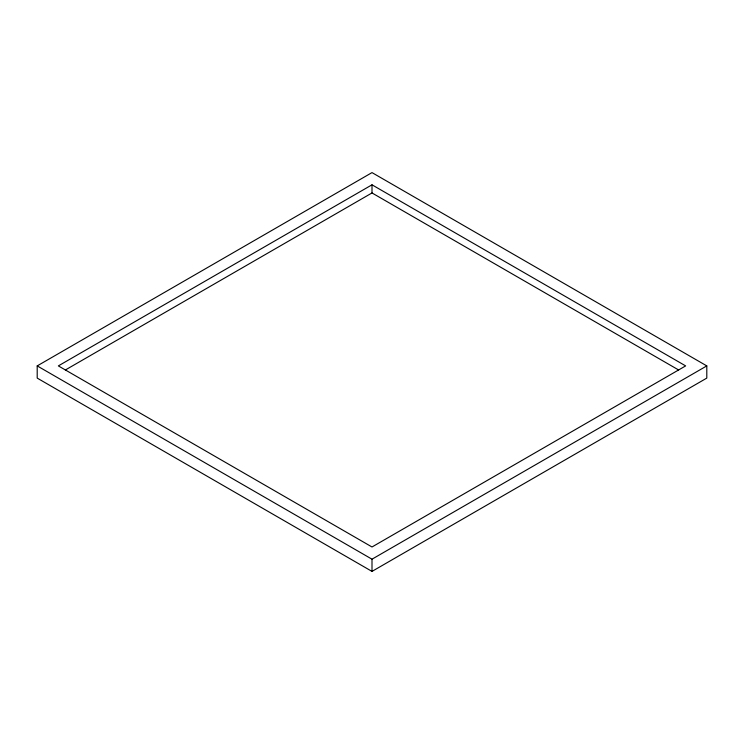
<?xml version="1.0" encoding="UTF-8"?>
<svg xmlns="http://www.w3.org/2000/svg" width="744" height="744" viewBox="0 0 744 744"><rect width="100%" height="100%" fill="white"/><g stroke="black" fill="none" stroke-linecap="round" stroke-linejoin="round"><path stroke-width="1.12" d="M37.2 365.899L372 172.599L706.8 365.899L706.8 378.101L372 571.401L37.2 378.101L37.2 365.899L372 559.19L706.8 365.899M372 184.81L58.348 365.899L372 546.98L685.652 365.899L372 184.81L372 192.947L65.379 369.973M372 192.947L678.621 369.973M372 559.19L372 571.401"/></g></svg>
